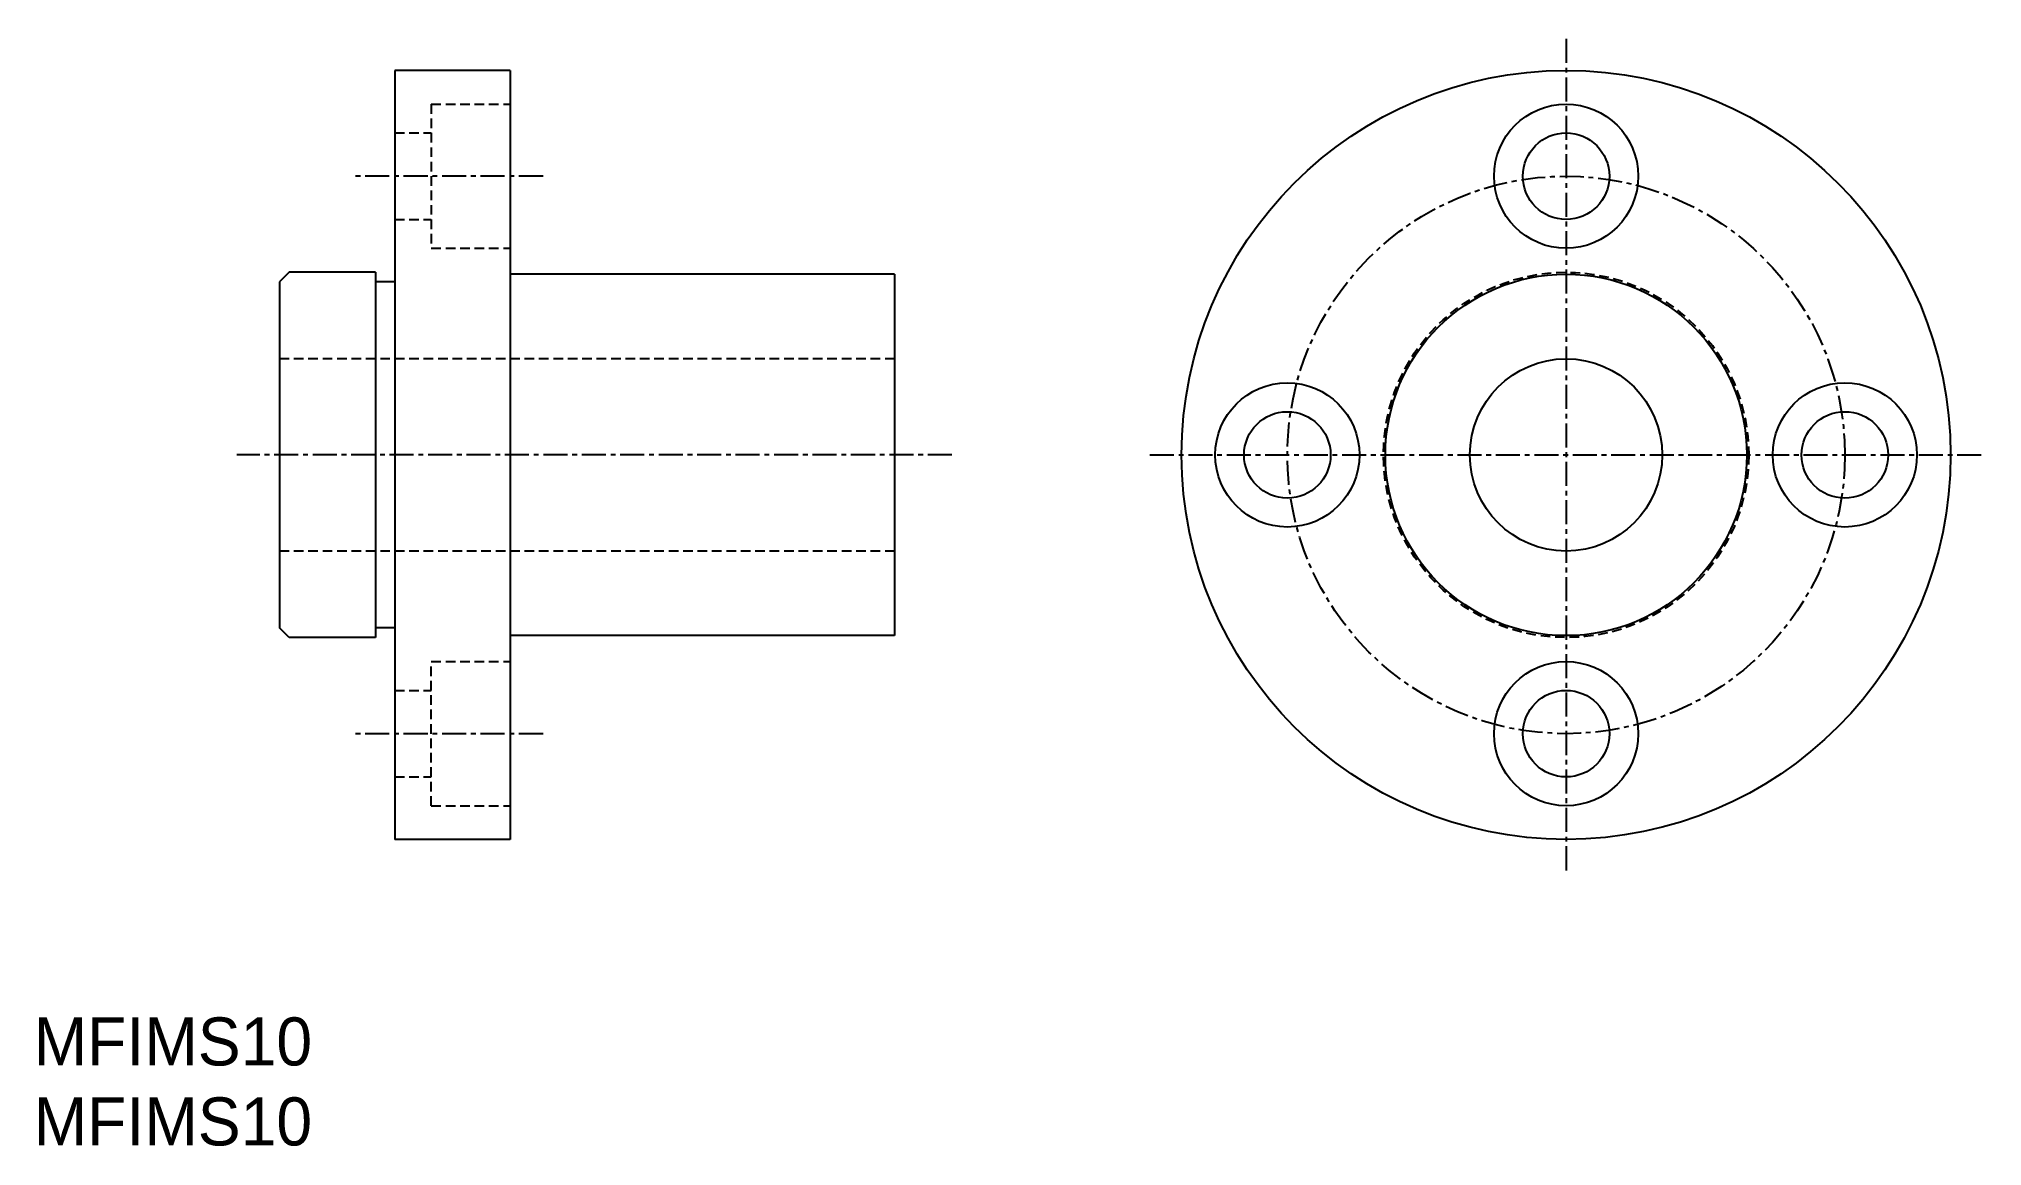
# Model space of a CAD drawing. Extents: x 10 to 111, y 10 to 68.
import ezdxf

# ---------------------------------------------------------------- set-up
doc = ezdxf.new("R2010")
doc.units = 0
doc.linetypes.add('CENTER', pattern=[2, 1.25, -0.25, 0.25, -0.25])
doc.linetypes.add('DASHED', pattern=[0.75, 0.5, -0.25])
doc.layers.get('0').update_dxf_attribs({"linetype": 'CONTINUOUS'})
doc.layers.add('CENTER', color=1, linetype='CENTER')

# ---------------------------------------------------------------- blocks, each defined once
blk = doc.blocks.new('*U2')
for p in [(173.49, 57.48), (173.49, 53.32)]:
    blk.add_text('MFIMS10', height=2.5).set_placement(p)

msp = doc.modelspace()

# ---------------------------------------------------------------- linework, layer by layer
at = {"color": 7, "linetype": 'CONTINUOUS'}
for p, q in [((28.79, 65.92), (28.79, 25.92)), ((34.79, 65.92), (28.79, 65.92)), ((34.79, 65.92), (34.79, 25.92)), ((23.29, 55.42), (22.79, 54.92)), ((22.79, 54.92), (22.79, 36.92)), ((27.79, 55.42), (23.29, 55.42)), ((27.79, 55.42), (27.79, 36.42)), ((28.79, 54.92), (27.79, 54.92)), ((54.79, 55.32), (34.79, 55.32)), ((54.79, 55.32), (54.79, 36.52)), ((23.29, 36.42), (22.79, 36.92)), ((27.79, 36.42), (23.29, 36.42)), ((28.79, 36.92), (27.79, 36.92)), ((54.79, 36.52), (34.79, 36.52)), ((34.79, 25.92), (28.79, 25.92))]:
    msp.add_line(p, q, dxfattribs=at)
at = {"color": 3, "linetype": 'DASHED'}
for p, q in [((30.69, 64.17), (30.69, 56.67)), ((30.69, 64.17), (34.79, 64.17)), ((28.79, 62.67), (30.69, 62.67)), ((28.79, 58.17), (30.69, 58.17)), ((30.69, 56.67), (34.79, 56.67)), ((54.79, 50.92), (22.79, 50.92)), ((54.79, 40.92), (22.79, 40.92)), ((30.69, 35.17), (34.79, 35.17)), ((30.69, 27.67), (30.69, 35.17)), ((28.79, 33.67), (30.69, 33.67)), ((28.79, 29.17), (30.69, 29.17)), ((30.69, 27.67), (34.79, 27.67))]:
    msp.add_line(p, q, dxfattribs=at)
at = {"color": 7, "linetype": 'CONTINUOUS'}
for centre, radius in [((89.72, 45.92), 20), ((89.72, 60.42), 3.75), ((89.72, 60.42), 2.25), ((89.72, 45.92), 9.4), ((89.72, 45.92), 5), ((75.22, 45.92), 3.75), ((104.22, 45.92), 3.75), ((75.22, 45.92), 2.25), ((104.22, 45.92), 2.25), ((89.72, 31.42), 3.75), ((89.72, 31.42), 2.25)]:
    msp.add_circle(centre, radius, dxfattribs=at)
at = {"color": 3, "linetype": 'DASHED'}
msp.add_circle((89.72, 45.92), 9.5, dxfattribs=at)
at = {"layer": 'CENTER', "color": 1, "linetype": 'CENTER'}
for p, q in [((89.72, 67.56), (89.72, 24.27)), ((36.5, 60.42), (26.58, 60.42)), ((57.77, 45.92), (20.57, 45.92)), ((68.07, 45.92), (111.36, 45.92)), ((36.5, 31.42), (26.58, 31.42))]:
    msp.add_line(p, q, dxfattribs=at)
msp.add_circle((89.72, 45.92), 14.5, dxfattribs=at)

# ---------------------------------------------------------------- block references
at = {"color": 7, "linetype": 'CONTINUOUS'}
msp.add_blockref('*U2', (-163.49, -43.32), dxfattribs=at)

doc.saveas('drawing.dxf')
